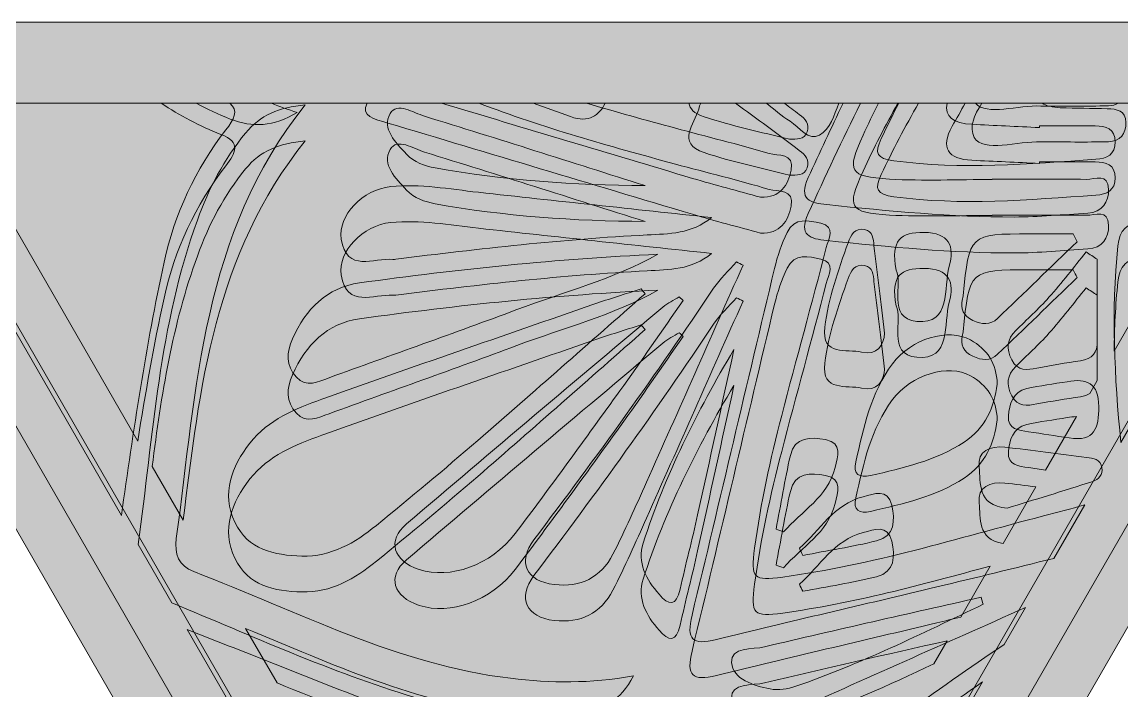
# Model space of a CAD drawing. Extents: x 13 to 5563, y -794 to -206.
# Drawn here: x 217.4 to 415.6, y -326.1 to -205.7 of the extents above; entities that cross this region are included whole.
import ezdxf

# ---------------------------------------------------------------- set-up
doc = ezdxf.new("R2010")
doc.units = 0
doc.header["$MEASUREMENT"] = 0
doc.layers.add('Layer 1', color=7, linetype='Continuous')

msp = doc.modelspace()

# ---------------------------------------------------------------- hatches: boundary and pattern name
at = {"layer": 'Layer 1', "true_color": 0x6f1314}
h = msp.add_hatch(color=246, dxfattribs=at)
h.dxf.hatch_style = 2
h.paths.add_polyline_path([(12.75, -205.68), (12.75, -794.32), (987.25, -794.32), (987.25, -205.68)])
h.paths.add_polyline_path([(27.37, -779.71), (27.37, -568.32), (148.16, -779.71)])
edge = h.paths.add_edge_path()
edge.add_spline(control_points=[(462.46, -779.71), (462.46, -779.71), (318.9, -532.19), (318.9, -532.19), (318.88, -532.14), (318.85, -532.1), (318.82, -532.06), (318.82, -532.06), (317.09, -529.5), (317.09, -529.5), (316.71, -528.92), (316.07, -528.56), (315.38, -528.51), (315.38, -528.51), (313.41, -528.38), (313.41, -528.38), (313.36, -528.38), (313.31, -528.37), (313.27, -528.37), (313.27, -528.37), (306.35, -528.34), (306.35, -528.34), (306.35, -528.34), (27.37, -527.1), (27.37, -527.1), (27.37, -527.1), (27.37, -498.73), (27.37, -498.73), (27.37, -498.73), (300.44, -500.2), (300.44, -500.2), (300.44, -500.2), (300.45, -500.2), (300.45, -500.2), (301.16, -500.2), (301.82, -499.83), (302.19, -499.21), (302.55, -498.59), (302.55, -497.82), (302.19, -497.2), (302.19, -497.2), (157.08, -242.68), (157.08, -242.68), (157.08, -242.68), (154.69, -238.49), (154.69, -238.49), (154.69, -238.49), (153.35, -236.02), (153.35, -236.02), (153, -235.37), (152.32, -234.97), (151.58, -234.97), (151.58, -234.97), (149.22, -234.97), (149.22, -234.97), (149.22, -234.97), (27.37, -235.1), (27.37, -235.1), (27.37, -235.1), (27.37, -220.3), (27.37, -220.3), (27.37, -220.3), (172.07, -220.3), (172.07, -220.3), (172.07, -220.3), (319.76, -476.27), (319.76, -476.27), (319.76, -476.28), (319.76, -476.28), (319.76, -476.28), (320.13, -476.9), (320.79, -477.27), (321.5, -477.27), (322.22, -477.28), (322.88, -476.89), (323.24, -476.27), (323.24, -476.27), (469.8, -222.59), (469.8, -222.59), (469.8, -222.59), (471.12, -220.3), (471.12, -220.3), (471.12, -220.3), (491.98, -220.3), (491.98, -220.3), (491.98, -220.3), (334.41, -491.24), (334.41, -491.24), (334.41, -491.24), (331.7, -495.93), (331.7, -495.93), (331.7, -495.93), (330.06, -498.61), (330.06, -498.61), (329.63, -499.31), (329.62, -500.19), (330.03, -500.91), (330.03, -500.91), (331.36, -503.19), (331.36, -503.19), (331.36, -503.19), (492.23, -779.71), (492.23, -779.71), (492.23, -779.71), (462.46, -779.71), (462.46, -779.71)], knot_values=[0, 0, 0, 0, 1, 1, 1, 2, 2, 2, 3, 3, 3, 4, 4, 4, 5, 5, 5, 6, 6, 6, 7, 7, 7, 8, 8, 8, 9, 9, 9, 10, 10, 10, 11, 11, 11, 12, 12, 12, 13, 13, 13, 14, 14, 14, 15, 15, 15, 16, 16, 16, 17, 17, 17, 18, 18, 18, 19, 19, 19, 20, 20, 20, 21, 21, 21, 22, 22, 22, 23, 23, 23, 24, 24, 24, 25, 25, 25, 26, 26, 26, 27, 27, 27, 28, 28, 28, 29, 29, 29, 30, 30, 30, 31, 31, 31, 32, 32, 32, 33, 33, 33, 34, 34, 34, 35, 35, 35, 35], degree=3, periodic=1)
h.paths.add_polyline_path([(972.63, -779.71), (852.17, -779.71), (972.63, -569.12)])
edge = h.paths.add_edge_path()
edge.add_spline(control_points=[(972.63, -235.08), (972.63, -235.08), (850.94, -234.95), (850.94, -234.95), (850.94, -234.95), (848.58, -234.95), (848.58, -234.95), (847.85, -234.95), (847.17, -235.35), (846.82, -236), (846.82, -236), (845.51, -238.43), (845.51, -238.43), (845.51, -238.43), (843.09, -242.66), (843.09, -242.66), (843.09, -242.66), (697.96, -497.2), (697.96, -497.2), (697.61, -497.83), (697.61, -498.59), (697.97, -499.21), (698.33, -499.83), (699, -500.2), (699.71, -500.2), (699.71, -500.2), (699.71, -500.2), (699.71, -500.2), (699.71, -500.2), (972.63, -498.73), (972.63, -498.73), (972.63, -498.73), (972.63, -527.27), (972.63, -527.27), (972.63, -527.27), (688.57, -528.42), (688.57, -528.42), (688.52, -528.42), (688.47, -528.42), (688.42, -528.42), (688.42, -528.42), (685.34, -528.65), (685.34, -528.65), (684.65, -528.7), (684.03, -529.06), (683.64, -529.64), (683.64, -529.64), (682.55, -531.28), (682.55, -531.28), (682.52, -531.32), (682.5, -531.36), (682.47, -531.4), (682.47, -531.4), (679, -537.37), (679, -537.37), (679, -537.37), (538.32, -779.71), (538.32, -779.71), (538.32, -779.71), (510.48, -779.71), (510.48, -779.71), (510.48, -779.71), (668.5, -503.93), (668.5, -503.93), (668.52, -503.88), (668.55, -503.84), (668.57, -503.79), (668.57, -503.79), (670.04, -500.76), (670.04, -500.76), (670.34, -500.14), (670.34, -499.41), (670.03, -498.78), (670.03, -498.78), (669.07, -496.85), (669.07, -496.85), (669.05, -496.81), (669.03, -496.77), (669.01, -496.73), (669.01, -496.73), (510.55, -220.3), (510.55, -220.3), (510.55, -220.3), (528.71, -220.3), (528.71, -220.3), (528.71, -220.3), (676.4, -476.27), (676.4, -476.27), (676.41, -476.28), (676.41, -476.28), (676.41, -476.28), (676.77, -476.9), (677.43, -477.27), (678.14, -477.27), (678.86, -477.28), (679.52, -476.89), (679.88, -476.27), (679.88, -476.27), (826.44, -222.59), (826.44, -222.59), (826.44, -222.59), (827.77, -220.3), (827.77, -220.3), (827.77, -220.3), (972.63, -220.3), (972.63, -220.3), (972.63, -220.3), (972.63, -235.08), (972.63, -235.08)], knot_values=[0, 0, 0, 0, 1, 1, 1, 2, 2, 2, 3, 3, 3, 4, 4, 4, 5, 5, 5, 6, 6, 6, 7, 7, 7, 8, 8, 8, 9, 9, 9, 10, 10, 10, 11, 11, 11, 12, 12, 12, 13, 13, 13, 14, 14, 14, 15, 15, 15, 16, 16, 16, 17, 17, 17, 18, 18, 18, 19, 19, 19, 20, 20, 20, 21, 21, 21, 22, 22, 22, 23, 23, 23, 24, 24, 24, 25, 25, 25, 26, 26, 26, 27, 27, 27, 28, 28, 28, 29, 29, 29, 30, 30, 30, 31, 31, 31, 32, 32, 32, 33, 33, 33, 34, 34, 34, 35, 35, 35, 36, 36, 36, 36], degree=3, periodic=1)
at = {"layer": 'Layer 1', "true_color": 0xf93a4a}
h = msp.add_hatch(color=240, dxfattribs=at)
h.dxf.hatch_style = 2
h.paths.add_polyline_path([(12.75, -794.32), (987.25, -794.32), (987.25, -205.68), (12.75, -205.68)])
h.paths.add_polyline_path([(27.37, -779.7), (27.37, -220.3), (972.63, -220.3), (972.63, -779.7)])

# ---------------------------------------------------------------- linework, layer by layer
at = {"layer": 'Layer 1', "lineweight": 0}
for points in [[(12.75, -205.68), (12.75, -794.32), (987.25, -794.32), (987.25, -205.68), (12.75, -205.68)], [(12.75, -794.32), (987.25, -794.32), (987.25, -205.68), (12.75, -205.68), (12.75, -794.32)], [(12.75, -205.68), (12.75, -794.32), (987.25, -794.32), (987.25, -205.68), (12.75, -205.68)], [(12.75, -794.32), (987.25, -794.32), (987.25, -205.68), (12.75, -205.68), (12.75, -794.32)], [(27.37, -779.7), (27.37, -220.3), (972.63, -220.3), (972.63, -779.7), (27.37, -779.7)]]:
    msp.add_lwpolyline(points, dxfattribs=at)
for points, knots in [([(283.73, -222.18), (284.99, -219.95), (287.93, -222.03), (289.94, -222.65), (303.22, -226.71), (316.44, -230.95), (329.68, -235.13), (316.91, -235.05), (304.32, -234.19), (291.87, -231.94), (289.95, -231.6), (288.1, -230.96), (286.7, -229.47), (284.74, -227.39), (282.2, -224.87), (283.73, -222.18)], [0, 0, 0, 0, 1, 1, 1, 2, 2, 2, 3, 3, 3, 4, 4, 4, 5, 5, 5, 5]), ([(462.46, -779.71), (462.46, -779.71), (318.9, -532.19), (318.9, -532.19), (318.88, -532.14), (318.85, -532.1), (318.82, -532.06), (318.82, -532.06), (317.09, -529.5), (317.09, -529.5), (316.71, -528.92), (316.07, -528.56), (315.38, -528.51), (315.38, -528.51), (313.41, -528.38), (313.41, -528.38), (313.36, -528.38), (313.31, -528.37), (313.27, -528.37), (313.27, -528.37), (306.35, -528.34), (306.35, -528.34), (306.35, -528.34), (27.37, -527.1), (27.37, -527.1), (27.37, -527.1), (27.37, -498.73), (27.37, -498.73), (27.37, -498.73), (300.44, -500.2), (300.44, -500.2), (300.44, -500.2), (300.45, -500.2), (300.45, -500.2), (301.16, -500.2), (301.82, -499.83), (302.19, -499.21), (302.55, -498.59), (302.55, -497.82), (302.19, -497.2), (302.19, -497.2), (157.08, -242.68), (157.08, -242.68), (157.08, -242.68), (154.69, -238.49), (154.69, -238.49), (154.69, -238.49), (153.35, -236.02), (153.35, -236.02), (153, -235.37), (152.32, -234.97), (151.58, -234.97), (151.58, -234.97), (149.22, -234.97), (149.22, -234.97), (149.22, -234.97), (27.37, -235.1), (27.37, -235.1), (27.37, -235.1), (27.37, -220.3), (27.37, -220.3), (27.37, -220.3), (172.07, -220.3), (172.07, -220.3), (172.07, -220.3), (319.76, -476.27), (319.76, -476.27), (319.76, -476.28), (319.76, -476.28), (319.76, -476.28), (320.13, -476.9), (320.79, -477.27), (321.5, -477.27), (322.22, -477.28), (322.88, -476.89), (323.24, -476.27), (323.24, -476.27), (469.8, -222.59), (469.8, -222.59), (469.8, -222.59), (471.12, -220.3), (471.12, -220.3), (471.12, -220.3), (491.98, -220.3), (491.98, -220.3), (491.98, -220.3), (334.41, -491.24), (334.41, -491.24), (334.41, -491.24), (331.7, -495.93), (331.7, -495.93), (331.7, -495.93), (330.06, -498.61), (330.06, -498.61), (329.63, -499.31), (329.62, -500.19), (330.03, -500.91), (330.03, -500.91), (331.36, -503.19), (331.36, -503.19), (331.36, -503.19), (492.23, -779.71), (492.23, -779.71), (492.23, -779.71), (462.46, -779.71), (462.46, -779.71)], [0, 0, 0, 0, 1, 1, 1, 2, 2, 2, 3, 3, 3, 4, 4, 4, 5, 5, 5, 6, 6, 6, 7, 7, 7, 8, 8, 8, 9, 9, 9, 10, 10, 10, 11, 11, 11, 12, 12, 12, 13, 13, 13, 14, 14, 14, 15, 15, 15, 16, 16, 16, 17, 17, 17, 18, 18, 18, 19, 19, 19, 20, 20, 20, 21, 21, 21, 22, 22, 22, 23, 23, 23, 24, 24, 24, 25, 25, 25, 26, 26, 26, 27, 27, 27, 28, 28, 28, 29, 29, 29, 30, 30, 30, 31, 31, 31, 32, 32, 32, 33, 33, 33, 34, 34, 34, 35, 35, 35, 35]), ([(27.37, -220.3), (27.37, -220.3), (182.74, -220.3), (182.74, -220.3), (182.74, -220.3), (319.76, -457.78), (319.76, -457.78), (319.77, -457.79), (319.77, -457.79), (319.77, -457.79), (320.13, -458.41), (320.79, -458.79), (321.5, -458.79), (322.22, -458.79), (322.88, -458.41), (323.24, -457.78), (323.24, -457.78), (460.45, -220.3), (460.45, -220.3), (460.45, -220.3), (480.35, -220.3), (480.35, -220.3), (480.35, -220.3), (334.42, -471.24), (334.42, -471.24), (334.42, -471.24), (331.7, -475.92), (331.7, -475.92), (331.7, -475.92), (330.06, -478.61), (330.06, -478.61), (329.63, -479.31), (329.62, -480.2), (330.04, -480.91), (330.04, -480.91), (331.36, -483.19), (331.36, -483.19), (331.36, -483.19), (492.76, -760.62), (492.76, -760.62), (492.76, -760.62), (499.46, -772.15), (499.46, -772.15), (499.86, -772.84), (500.61, -773.27), (501.41, -773.27), (501.41, -773.27), (501.41, -773.27), (501.41, -773.27), (502.22, -773.27), (502.96, -772.84), (503.36, -772.14), (503.36, -772.14), (510.02, -760.52), (510.02, -760.52), (510.02, -760.52), (668.5, -483.93), (668.5, -483.93), (668.52, -483.88), (668.55, -483.84), (668.57, -483.79), (668.57, -483.79), (670.04, -480.76), (670.04, -480.76), (670.35, -480.14), (670.34, -479.4), (670.03, -478.78), (670.03, -478.78), (669.08, -476.85), (669.08, -476.85), (669.06, -476.81), (669.04, -476.77), (669.01, -476.73), (669.01, -476.73), (522.02, -220.3), (522.02, -220.3), (522.02, -220.3), (538.38, -220.3), (538.38, -220.3), (538.38, -220.3), (676.15, -459.06), (676.15, -459.06), (676.15, -459.06), (676.15, -459.06), (676.15, -459.07), (676.51, -459.68), (677.17, -460.06), (677.88, -460.06), (678.6, -460.06), (679.26, -459.68), (679.62, -459.06), (679.62, -459.06), (817.57, -220.3), (817.57, -220.3), (817.57, -220.3), (972.63, -220.3), (972.63, -220.3), (972.63, -220.3), (972.63, -243.59), (972.63, -243.59), (972.63, -243.59), (835.88, -243.45), (835.88, -243.45), (835.88, -243.45), (833.52, -243.45), (833.52, -243.45), (833.52, -243.45), (833.52, -243.45), (833.52, -243.45), (832.79, -243.45), (832.11, -243.85), (831.76, -244.5), (831.76, -244.5), (830.44, -246.93), (830.44, -246.93), (830.44, -246.93), (828.02, -251.16), (828.02, -251.16), (828.02, -251.16), (682.9, -505.7), (682.9, -505.7), (682.54, -506.32), (682.55, -507.09), (682.91, -507.71), (683.27, -508.32), (683.93, -508.7), (684.64, -508.7), (684.64, -508.7), (684.66, -508.7), (684.66, -508.7), (684.66, -508.7), (972.63, -507.15), (972.63, -507.15), (972.63, -507.15), (972.63, -536.28), (972.63, -536.28), (972.63, -536.28), (970.11, -536.29), (970.11, -536.29), (970.11, -536.29), (672.84, -537.49), (672.84, -537.49), (672.78, -537.49), (672.73, -537.49), (672.68, -537.5), (672.68, -537.5), (669.6, -537.73), (669.6, -537.73), (668.92, -537.78), (668.29, -538.14), (667.91, -538.72), (667.91, -538.72), (666.81, -540.36), (666.81, -540.36), (666.78, -540.4), (666.76, -540.44), (666.74, -540.48), (666.74, -540.48), (663.26, -546.45), (663.26, -546.45), (663.26, -546.45), (527.86, -779.7), (527.86, -779.7), (527.86, -779.7), (473.02, -779.7), (473.02, -779.7), (473.02, -779.7), (334.73, -541.28), (334.73, -541.28), (334.7, -541.23), (334.68, -541.19), (334.65, -541.15), (334.65, -541.15), (332.92, -538.58), (332.92, -538.58), (332.53, -538.01), (331.9, -537.65), (331.21, -537.6), (331.21, -537.6), (329.23, -537.47), (329.23, -537.47), (329.19, -537.46), (329.14, -537.46), (329.09, -537.46), (329.09, -537.46), (322.18, -537.43), (322.18, -537.43), (322.18, -537.43), (27.37, -536.12), (27.37, -536.12), (27.37, -536.12), (27.37, -507.13), (27.37, -507.13), (27.37, -507.13), (314.9, -508.68), (314.9, -508.68), (314.9, -508.68), (314.91, -508.68), (314.91, -508.68), (315.62, -508.68), (316.28, -508.3), (316.64, -507.69), (317.01, -507.07), (317.01, -506.3), (316.65, -505.68), (316.65, -505.68), (171.54, -251.16), (171.54, -251.16), (171.54, -251.16), (169.15, -246.97), (169.15, -246.97), (169.15, -246.97), (167.81, -244.5), (167.81, -244.5), (167.46, -243.85), (166.78, -243.45), (166.04, -243.45), (166.04, -243.45), (166.04, -243.45), (166.04, -243.45), (166.04, -243.45), (163.68, -243.45), (163.68, -243.45), (163.68, -243.45), (27.37, -243.59), (27.37, -243.59), (27.37, -243.59), (27.37, -220.3), (27.37, -220.3)], [0, 0, 0, 0, 1, 1, 1, 2, 2, 2, 3, 3, 3, 4, 4, 4, 5, 5, 5, 6, 6, 6, 7, 7, 7, 8, 8, 8, 9, 9, 9, 10, 10, 10, 11, 11, 11, 12, 12, 12, 13, 13, 13, 14, 14, 14, 15, 15, 15, 16, 16, 16, 17, 17, 17, 18, 18, 18, 19, 19, 19, 20, 20, 20, 21, 21, 21, 22, 22, 22, 23, 23, 23, 24, 24, 24, 25, 25, 25, 26, 26, 26, 27, 27, 27, 28, 28, 28, 29, 29, 29, 30, 30, 30, 31, 31, 31, 32, 32, 32, 33, 33, 33, 34, 34, 34, 35, 35, 35, 36, 36, 36, 37, 37, 37, 38, 38, 38, 39, 39, 39, 40, 40, 40, 41, 41, 41, 42, 42, 42, 43, 43, 43, 44, 44, 44, 45, 45, 45, 46, 46, 46, 47, 47, 47, 48, 48, 48, 49, 49, 49, 50, 50, 50, 51, 51, 51, 52, 52, 52, 53, 53, 53, 54, 54, 54, 55, 55, 55, 56, 56, 56, 57, 57, 57, 58, 58, 58, 59, 59, 59, 60, 60, 60, 61, 61, 61, 62, 62, 62, 63, 63, 63, 64, 64, 64, 65, 65, 65, 66, 66, 66, 67, 67, 67, 68, 68, 68, 69, 69, 69, 70, 70, 70, 71, 71, 71, 72, 72, 72, 73, 73, 73, 74, 74, 74, 75, 75, 75, 76, 76, 76, 76]), ([(451.53, -779.7), (451.53, -779.7), (449.33, -775.9), (449.33, -775.9), (449.33, -775.9), (302.67, -523.04), (302.67, -523.04), (302.64, -522.99), (302.61, -522.95), (302.59, -522.91), (302.59, -522.91), (300.86, -520.35), (300.86, -520.35), (300.47, -519.77), (299.84, -519.41), (299.15, -519.36), (299.15, -519.36), (297.17, -519.23), (297.17, -519.23), (297.13, -519.23), (297.08, -519.22), (297.03, -519.22), (297.03, -519.22), (290.11, -519.19), (290.11, -519.19), (290.11, -519.19), (27.37, -518.03), (27.37, -518.03), (27.37, -518.03), (27.37, -490.5), (27.37, -490.5), (27.37, -490.5), (285.64, -491.89), (285.64, -491.89), (285.64, -491.89), (285.66, -491.89), (285.66, -491.89), (286.37, -491.89), (287.03, -491.51), (287.39, -490.9), (287.75, -490.28), (287.75, -489.51), (287.4, -488.89), (287.4, -488.89), (142.29, -234.37), (142.29, -234.37), (142.29, -234.37), (139.89, -230.18), (139.89, -230.18), (139.89, -230.18), (138.55, -227.71), (138.55, -227.71), (138.2, -227.06), (137.52, -226.66), (136.79, -226.66), (136.79, -226.66), (136.79, -226.66), (136.79, -226.66), (136.79, -226.66), (134.43, -226.66), (134.43, -226.66), (134.43, -226.66), (27.37, -226.77), (27.37, -226.77), (27.37, -226.77), (27.37, -220.3), (27.37, -220.3), (27.37, -220.3), (193.4, -220.3), (193.4, -220.3), (193.4, -220.3), (319.76, -439.3), (319.76, -439.3), (319.77, -439.3), (319.77, -439.3), (319.77, -439.3), (320.13, -439.92), (320.79, -440.3), (321.5, -440.3), (322.22, -440.3), (322.88, -439.92), (323.24, -439.3), (323.24, -439.3), (449.77, -220.3), (449.77, -220.3), (449.77, -220.3), (497.49, -220.3), (497.49, -220.3), (497.49, -220.3), (334.19, -511.23), (334.19, -511.23), (334.19, -511.23), (331.48, -515.91), (331.48, -515.91), (331.48, -515.91), (329.84, -518.59), (329.84, -518.59), (329.41, -519.29), (329.4, -520.18), (329.81, -520.89), (329.81, -520.89), (331.14, -523.17), (331.14, -523.17), (331.14, -523.17), (480.38, -779.7), (480.38, -779.7), (480.38, -779.7), (451.53, -779.7), (451.53, -779.7)], [0, 0, 0, 0, 1, 1, 1, 2, 2, 2, 3, 3, 3, 4, 4, 4, 5, 5, 5, 6, 6, 6, 7, 7, 7, 8, 8, 8, 9, 9, 9, 10, 10, 10, 11, 11, 11, 12, 12, 12, 13, 13, 13, 14, 14, 14, 15, 15, 15, 16, 16, 16, 17, 17, 17, 18, 18, 18, 19, 19, 19, 20, 20, 20, 21, 21, 21, 22, 22, 22, 23, 23, 23, 24, 24, 24, 25, 25, 25, 26, 26, 26, 27, 27, 27, 28, 28, 28, 29, 29, 29, 30, 30, 30, 31, 31, 31, 32, 32, 32, 33, 33, 33, 34, 34, 34, 35, 35, 35, 36, 36, 36, 36]), ([(254.85, -220.3), (256.54, -221.6), (255.58, -223.23), (254.15, -225.09), (248.68, -232.21), (244.93, -240.19), (243.01, -248.95), (239.73, -264.03), (237.49, -279.29), (235.33, -294.55), (235.33, -294.55), (192.48, -220.3), (192.48, -220.3), (192.48, -220.3), (254.85, -220.3), (254.85, -220.3)], [0, 0, 0, 0, 1, 1, 1, 2, 2, 2, 3, 3, 3, 4, 4, 4, 5, 5, 5, 5]), ([(242.51, -220.3), (245.83, -222.51), (249.38, -224.42), (253.27, -225.92), (256.95, -227.34), (255.9, -229.28), (254.15, -231.56), (248.68, -238.68), (244.93, -246.65), (243.01, -255.42), (241.15, -263.95), (239.64, -272.55), (238.27, -281.17), (238.27, -281.17), (203.15, -220.3), (203.15, -220.3), (203.15, -220.3), (242.51, -220.3), (242.51, -220.3)], [0, 0, 0, 0, 1, 1, 1, 2, 2, 2, 3, 3, 3, 4, 4, 4, 5, 5, 5, 6, 6, 6, 6]), ([(268.45, -220.61), (249.79, -243.87), (248.94, -271.68), (245.22, -298.67), (244.84, -301.49), (245.65, -303.61), (248.37, -304.65), (267.14, -311.81), (285.07, -321.42), (305.46, -323.86), (312.67, -324.72), (319.82, -324.82), (327.59, -323.43), (325.24, -327.9), (321.98, -329.63), (317.76, -330.41), (307.49, -332.32), (297.69, -330.12), (288.01, -327.23), (273.02, -322.76), (258.84, -316.18), (244.4, -310.28), (244.4, -310.28), (238.35, -299.79), (238.35, -299.79), (241.06, -280.16), (242.11, -260.23), (249.01, -241.36), (251.08, -235.69), (253.8, -230.38), (257.7, -225.67), (260.37, -222.44), (263.68, -221.06), (268.45, -220.61)], [0, 0, 0, 0, 1, 1, 1, 2, 2, 2, 3, 3, 3, 4, 4, 4, 5, 5, 5, 6, 6, 6, 7, 7, 7, 8, 8, 8, 9, 9, 9, 10, 10, 10, 11, 11, 11, 11]), ([(266.99, -221.95), (262.72, -224.54), (258.97, -224.73), (254.93, -223.15), (252.8, -222.32), (250.77, -221.36), (248.82, -220.3), (248.82, -220.3), (262.38, -220.3), (262.38, -220.3), (263.86, -220.91), (265.38, -221.47), (266.99, -221.95)], [0, 0, 0, 0, 1, 1, 1, 2, 2, 2, 3, 3, 3, 4, 4, 4, 4]), ([(299.75, -220.3), (311.31, -224.73), (323.21, -228.02), (335.13, -231.26), (340.76, -232.79), (346.44, -234.14), (352.03, -235.82), (353.57, -236.29), (356.64, -235.67), (355.99, -238.81), (355.44, -241.51), (354.06, -243.86), (350.48, -243.69), (346.4, -242.56), (342.29, -241.5), (338.23, -240.3), (319.93, -234.84), (301.64, -229.34), (283.35, -223.87), (280.82, -223.12), (278.37, -222.63), (279.61, -220.3), (279.61, -220.3), (299.75, -220.3), (299.75, -220.3)], [0, 0, 0, 0, 1, 1, 1, 2, 2, 2, 3, 3, 3, 4, 4, 4, 5, 5, 5, 6, 6, 6, 7, 7, 7, 8, 8, 8, 8]), ([(335.13, -224.79), (340.76, -226.33), (346.44, -227.68), (352.03, -229.36), (353.57, -229.82), (356.64, -229.2), (355.99, -232.34), (355.44, -235.05), (354.06, -237.39), (350.48, -237.22), (346.4, -236.09), (342.29, -235.04), (338.23, -233.83), (323.15, -229.33), (308.07, -224.81), (292.99, -220.3), (292.99, -220.3), (319.13, -220.3), (319.13, -220.3), (324.44, -221.87), (329.78, -223.34), (335.13, -224.79)], [0, 0, 0, 0, 1, 1, 1, 2, 2, 2, 3, 3, 3, 4, 4, 4, 5, 5, 5, 6, 6, 6, 7, 7, 7, 7]), ([(322.48, -220.3), (321.44, -222.46), (319.57, -223.91), (316.27, -222.72), (314.02, -221.9), (311.76, -221.1), (309.5, -220.3), (309.5, -220.3), (322.48, -220.3), (322.48, -220.3)], [0, 0, 0, 0, 1, 1, 1, 2, 2, 2, 3, 3, 3, 3]), ([(345.98, -220.3), (349.86, -223.06), (353.65, -225.94), (357.47, -228.79), (358.49, -229.56), (359.39, -230.54), (358.89, -231.92), (358.34, -233.45), (356.97, -233.17), (355.67, -233.27), (350.54, -231.94), (345.34, -230.86), (340.33, -229.2), (335.16, -227.49), (338.63, -223.99), (339.34, -221.35), (339.44, -220.95), (339.57, -220.6), (339.72, -220.3), (339.72, -220.3), (345.98, -220.3), (345.98, -220.3)], [0, 0, 0, 0, 1, 1, 1, 2, 2, 2, 3, 3, 3, 4, 4, 4, 5, 5, 5, 6, 6, 6, 7, 7, 7, 7]), ([(354.75, -220.3), (355.66, -220.97), (356.56, -221.65), (357.47, -222.33), (358.49, -223.09), (359.39, -224.07), (358.89, -225.46), (358.34, -226.99), (356.97, -226.71), (355.67, -226.8), (350.54, -225.47), (345.34, -224.4), (340.33, -222.74), (338.45, -222.12), (337.72, -221.26), (337.57, -220.3), (337.57, -220.3), (354.75, -220.3), (354.75, -220.3)], [0, 0, 0, 0, 1, 1, 1, 2, 2, 2, 3, 3, 3, 4, 4, 4, 5, 5, 5, 6, 6, 6, 6]), ([(364.59, -220.3), (363.72, -222.57), (363.04, -224.89), (361.13, -226.03), (359.14, -227.22), (357.49, -224.6), (355.8, -223.54), (354.29, -222.59), (352.9, -221.45), (351.54, -220.3), (351.54, -220.3), (364.59, -220.3), (364.59, -220.3)], [0, 0, 0, 0, 1, 1, 1, 2, 2, 2, 3, 3, 3, 4, 4, 4, 4]), ([(368.95, -226.07), (365.97, -232.59), (366.35, -233.53), (373.7, -233.96), (379.86, -234.32), (386.06, -234.03), (392.24, -234.03), (392.24, -234.02), (392.24, -234), (392.24, -233.99), (397.89, -233.99), (403.55, -233.95), (409.2, -234.01), (410.74, -234.03), (413.17, -232.81), (413.19, -235.8), (413.21, -238.08), (412.09, -239.92), (409.43, -240.09), (405.03, -240.36), (400.62, -240.78), (396.22, -240.79), (384.91, -240.81), (373.66, -239.73), (362.42, -238.56), (359.46, -238.25), (357.24, -237.67), (359.09, -233.67), (361.16, -229.21), (363.22, -224.73), (365.34, -220.3), (365.34, -220.3), (371.76, -220.3), (371.76, -220.3), (370.78, -222.2), (369.84, -224.12), (368.95, -226.07)], [0, 0, 0, 0, 1, 1, 1, 2, 2, 2, 3, 3, 3, 4, 4, 4, 5, 5, 5, 6, 6, 6, 7, 7, 7, 8, 8, 8, 9, 9, 9, 10, 10, 10, 11, 11, 11, 12, 12, 12, 12]), ([(368.95, -232.54), (365.97, -239.06), (366.35, -240), (373.7, -240.43), (379.86, -240.78), (386.06, -240.5), (392.24, -240.5), (392.24, -240.48), (392.24, -240.47), (392.24, -240.45), (397.89, -240.45), (403.55, -240.41), (409.2, -240.48), (410.74, -240.5), (413.17, -239.28), (413.19, -242.27), (413.21, -244.55), (412.09, -246.39), (409.43, -246.55), (405.03, -246.83), (400.62, -247.25), (396.22, -247.26), (384.91, -247.28), (373.66, -246.2), (362.42, -245.03), (359.46, -244.72), (357.24, -244.14), (359.09, -240.14), (362.17, -233.49), (365.21, -226.83), (368.5, -220.3), (368.5, -220.3), (375.24, -220.3), (375.24, -220.3), (372.99, -224.29), (370.87, -228.35), (368.95, -232.54)], [0, 0, 0, 0, 1, 1, 1, 2, 2, 2, 3, 3, 3, 4, 4, 4, 5, 5, 5, 6, 6, 6, 7, 7, 7, 8, 8, 8, 9, 9, 9, 10, 10, 10, 11, 11, 11, 12, 12, 12, 12]), ([(388.57, -224.1), (392.62, -224.3), (396.67, -224.49), (400.72, -224.68), (400.73, -224.58), (400.73, -224.48), (400.73, -224.38), (404.08, -224.38), (407.44, -224.34), (410.79, -224.39), (412.68, -224.42), (414.4, -224.86), (414.38, -227.28), (414.36, -229.53), (412.91, -230.27), (410.91, -230.4), (398.77, -231.21), (386.65, -232.33), (374.48, -230.66), (371.4, -230.24), (370.96, -229.35), (372.23, -226.66), (373.24, -224.51), (374.3, -222.39), (375.39, -220.3), (375.39, -220.3), (384.08, -220.3), (384.08, -220.3), (383.59, -222.7), (385.2, -223.93), (388.57, -224.1)], [0, 0, 0, 0, 1, 1, 1, 2, 2, 2, 3, 3, 3, 4, 4, 4, 5, 5, 5, 6, 6, 6, 7, 7, 7, 8, 8, 8, 9, 9, 9, 10, 10, 10, 10]), ([(388.57, -230.57), (392.62, -230.77), (396.67, -230.95), (400.72, -231.14), (400.73, -231.04), (400.73, -230.94), (400.73, -230.84), (404.08, -230.84), (407.44, -230.81), (410.79, -230.86), (412.68, -230.89), (414.4, -231.33), (414.38, -233.74), (414.36, -235.99), (412.91, -236.74), (410.91, -236.87), (398.77, -237.68), (386.65, -238.79), (374.48, -237.13), (371.4, -236.71), (370.96, -235.82), (372.23, -233.13), (374.29, -228.75), (376.55, -224.48), (378.94, -220.3), (378.94, -220.3), (387.36, -220.3), (387.36, -220.3), (386.58, -221.67), (385.79, -223.05), (385.02, -224.43), (382.8, -228.39), (384.24, -230.35), (388.57, -230.57)], [0, 0, 0, 0, 1, 1, 1, 2, 2, 2, 3, 3, 3, 4, 4, 4, 5, 5, 5, 6, 6, 6, 7, 7, 7, 8, 8, 8, 9, 9, 9, 10, 10, 10, 11, 11, 11, 11]), ([(401.2, -220.3), (401.94, -220.78), (403.06, -221.04), (404.49, -221.11), (407.31, -221.23), (410.13, -221.2), (412.95, -221.29), (414.6, -221.35), (416.3, -221.61), (416.32, -223.76), (416.34, -225.77), (415.29, -227.19), (413.16, -227.24), (409.11, -227.33), (405.06, -227.26), (401.01, -227.26), (396.84, -227.08), (390.61, -229.28), (389, -226.45), (387.97, -224.62), (388.96, -222.49), (390.38, -220.3), (390.38, -220.3), (401.2, -220.3), (401.2, -220.3)], [0, 0, 0, 0, 1, 1, 1, 2, 2, 2, 3, 3, 3, 4, 4, 4, 5, 5, 5, 6, 6, 6, 7, 7, 7, 8, 8, 8, 8]), ([(414.9, -220.3), (414.43, -220.58), (413.86, -220.75), (413.16, -220.77), (409.11, -220.86), (405.06, -220.8), (401.01, -220.8), (397.01, -220.62), (391.13, -222.63), (389.24, -220.3), (389.24, -220.3), (414.9, -220.3), (414.9, -220.3)], [0, 0, 0, 0, 1, 1, 1, 2, 2, 2, 3, 3, 3, 4, 4, 4, 4]), ([(268.45, -227.07), (252.03, -247.54), (249.4, -271.53), (246.47, -295.39), (246.47, -295.39), (240.89, -285.72), (240.89, -285.72), (242.5, -272.89), (244.51, -260.13), (249.01, -247.82), (251.08, -242.16), (253.8, -236.85), (257.7, -232.13), (260.37, -228.9), (263.68, -227.52), (268.45, -227.07)], [0, 0, 0, 0, 1, 1, 1, 2, 2, 2, 3, 3, 3, 4, 4, 4, 5, 5, 5, 5]), ([(283.73, -228.65), (284.99, -226.42), (287.93, -228.5), (289.94, -229.12), (303.22, -233.18), (316.44, -237.42), (329.68, -241.59), (316.91, -241.52), (304.32, -240.65), (291.87, -238.41), (289.95, -238.06), (288.1, -237.43), (286.7, -235.94), (284.74, -233.86), (282.2, -231.34), (283.73, -228.65)], [0, 0, 0, 0, 1, 1, 1, 2, 2, 2, 3, 3, 3, 4, 4, 4, 5, 5, 5, 5]), ([(283.85, -235.31), (289.16, -234.79), (294.4, -235.76), (299.66, -236.34), (313.65, -237.88), (327.64, -239.37), (341.63, -240.89), (338.1, -243.85), (333.95, -243.81), (330.03, -244.02), (314.87, -244.79), (299.82, -246.5), (284.78, -248.38), (284.6, -248.4), (284.42, -248.44), (284.25, -248.43), (280.77, -248.12), (275.94, -250.91), (274.94, -244.75), (274.25, -240.55), (278.83, -235.81), (283.85, -235.31)], [0, 0, 0, 0, 1, 1, 1, 2, 2, 2, 3, 3, 3, 4, 4, 4, 5, 5, 5, 6, 6, 6, 7, 7, 7, 7]), ([(283.85, -241.78), (289.16, -241.25), (294.4, -242.23), (299.66, -242.81), (313.65, -244.35), (327.64, -245.84), (341.63, -247.35), (338.1, -250.32), (333.95, -250.28), (330.03, -250.48), (314.87, -251.26), (299.82, -252.97), (284.78, -254.84), (284.6, -254.87), (284.42, -254.91), (284.25, -254.89), (280.77, -254.59), (275.94, -257.38), (274.94, -251.21), (274.25, -247.02), (278.83, -242.28), (283.85, -241.78)], [0, 0, 0, 0, 1, 1, 1, 2, 2, 2, 3, 3, 3, 4, 4, 4, 5, 5, 5, 6, 6, 6, 7, 7, 7, 7]), ([(403.34, -302.26), (396.32, -304), (389.29, -305.72), (382.25, -307.4), (369.02, -310.58), (355.75, -313.61), (342.53, -316.88), (338.19, -317.96), (337.07, -316.86), (338.14, -312.47), (343.18, -291.68), (348.02, -270.85), (353, -250.04), (353.53, -247.82), (354.3, -245.62), (355.26, -243.55), (356.55, -240.78), (359.2, -241.43), (361.33, -241.91), (364.08, -242.54), (362.7, -244.79), (362.32, -246.28), (359.71, -256.38), (356.92, -266.44), (354.29, -276.53), (352.23, -284.4), (350.5, -292.35), (349.41, -300.42), (348.68, -305.86), (349.16, -306.36), (354.5, -305.63), (370.5, -303.45), (385.89, -298.67), (401.46, -294.61), (403.95, -293.96), (406.44, -293.31), (408.91, -292.62), (408.91, -292.62), (403.34, -302.26), (403.34, -302.26)], [0, 0, 0, 0, 1, 1, 1, 2, 2, 2, 3, 3, 3, 4, 4, 4, 5, 5, 5, 6, 6, 6, 7, 7, 7, 8, 8, 8, 9, 9, 9, 10, 10, 10, 11, 11, 11, 12, 12, 12, 13, 13, 13, 13]), ([(415.39, -281.41), (414.27, -269.64), (413.63, -257.85), (414.86, -245.99), (415.14, -243.19), (416.56, -241.62), (419.25, -241.78), (422.57, -241.97), (420.99, -244.59), (421.01, -246.27), (421.08, -251.74), (421.04, -257.22), (421.04, -262.7), (421.11, -262.7), (421.18, -262.7), (421.25, -262.7), (421.25, -265.57), (421.24, -268.43), (421.23, -271.3), (421.23, -271.3), (415.39, -281.41), (415.39, -281.41)], [0, 0, 0, 0, 1, 1, 1, 2, 2, 2, 3, 3, 3, 4, 4, 4, 5, 5, 5, 6, 6, 6, 7, 7, 7, 7]), ([(362.07, -260.63), (362.73, -255.4), (364.47, -250.39), (366.26, -245.43), (366.75, -244.06), (367.44, -242.73), (369.22, -243.05), (370.78, -243.33), (370.78, -244.74), (370.92, -245.95), (371.54, -251), (372.15, -256.05), (372.84, -261.7), (372.72, -263.76), (371.51, -265.84), (368.68, -265.13), (366.09, -264.49), (361.39, -265.94), (362.07, -260.63)], [0, 0, 0, 0, 1, 1, 1, 2, 2, 2, 3, 3, 3, 4, 4, 4, 5, 5, 5, 6, 6, 6, 6]), ([(374.92, -250.35), (373.88, -244.84), (375.77, -243.53), (379.92, -243.57), (384.56, -243.62), (385.44, -246.04), (384.47, -249.65), (383.42, -253.52), (384.95, -260.2), (378.62, -259.58), (373.1, -259.04), (376.26, -252.58), (374.92, -250.35)], [0, 0, 0, 0, 1, 1, 1, 2, 2, 2, 3, 3, 3, 4, 4, 4, 4]), ([(393.18, -259.05), (391.86, -260.31), (390.33, -260.13), (388.75, -259.4), (387.01, -258.6), (386.47, -257.32), (386.87, -255.53), (386.91, -255.36), (386.96, -255.18), (386.98, -255.01), (388.09, -243.86), (388.09, -243.85), (399.06, -243.82), (401.63, -243.81), (404.21, -243.81), (406.78, -243.81), (407.02, -244.29), (407.27, -244.76), (407.51, -245.24), (402.73, -249.84), (397.98, -254.47), (393.18, -259.05)], [0, 0, 0, 0, 1, 1, 1, 2, 2, 2, 3, 3, 3, 4, 4, 4, 5, 5, 5, 6, 6, 6, 7, 7, 7, 7]), ([(278.24, -252.66), (296.03, -250.18), (313.9, -248.33), (331.99, -247.5), (323.96, -251.98), (315.09, -254.29), (306.56, -257.47), (295.32, -261.67), (284.01, -265.66), (272.74, -269.74), (270.76, -270.46), (268.68, -271.6), (266.86, -269.63), (264.96, -267.58), (265.07, -265.18), (266.15, -262.72), (268.52, -257.35), (272.41, -253.47), (278.24, -252.66)], [0, 0, 0, 0, 1, 1, 1, 2, 2, 2, 3, 3, 3, 4, 4, 4, 5, 5, 5, 6, 6, 6, 6]), ([(386.56, -312.83), (385.12, -313.18), (383.69, -313.53), (382.25, -313.87), (369.02, -317.04), (355.75, -320.08), (342.53, -323.35), (338.19, -324.43), (337.07, -323.33), (338.14, -318.94), (343.18, -298.15), (348.02, -277.31), (353, -256.51), (353.53, -254.29), (354.3, -252.09), (355.26, -250.02), (356.55, -247.25), (359.2, -247.89), (361.33, -248.38), (364.08, -249), (362.7, -251.26), (362.32, -252.75), (359.71, -262.85), (356.92, -272.9), (354.29, -282.99), (352.23, -290.87), (350.5, -298.81), (349.41, -306.89), (348.68, -312.32), (349.16, -312.83), (354.5, -312.1), (367.21, -310.36), (379.53, -306.99), (391.86, -303.65), (391.86, -303.65), (386.56, -312.83), (386.56, -312.83)], [0, 0, 0, 0, 1, 1, 1, 2, 2, 2, 3, 3, 3, 4, 4, 4, 5, 5, 5, 6, 6, 6, 7, 7, 7, 8, 8, 8, 9, 9, 9, 10, 10, 10, 11, 11, 11, 12, 12, 12, 12]), ([(411.15, -263.1), (411.16, -265.2), (410.26, -266.39), (408.12, -266.69), (405.51, -267.06), (402.89, -267.51), (400.29, -267.99), (398.49, -268.32), (396.82, -268.6), (395.74, -266.53), (394.7, -264.53), (394.87, -262.82), (396.46, -261.24), (398.47, -259.25), (400.58, -257.36), (402.45, -255.25), (404.79, -252.62), (406.93, -249.82), (409.15, -247.09), (409.81, -247.53), (410.48, -247.96), (411.14, -248.4), (411.14, -253.3), (411.12, -258.2), (411.15, -263.1)], [0, 0, 0, 0, 1, 1, 1, 2, 2, 2, 3, 3, 3, 4, 4, 4, 5, 5, 5, 6, 6, 6, 7, 7, 7, 8, 8, 8, 8]), ([(329.93, -288.55), (327.98, -292.9), (326.06, -297.27), (323.88, -301.51), (321.72, -305.75), (318.03, -307.51), (313.32, -306.98), (308.29, -306.4), (306.61, -302.9), (309.64, -298.91), (320.87, -284.12), (331.71, -269.06), (342.03, -253.62), (343.18, -251.9), (344.75, -250.45), (346.13, -248.87), (346.53, -249.07), (346.93, -249.27), (347.33, -249.47), (341.53, -262.5), (335.75, -275.53), (329.93, -288.55)], [0, 0, 0, 0, 1, 1, 1, 2, 2, 2, 3, 3, 3, 4, 4, 4, 5, 5, 5, 6, 6, 6, 7, 7, 7, 7]), ([(362.07, -267.1), (362.73, -261.86), (364.47, -256.86), (366.26, -251.89), (366.75, -250.53), (367.44, -249.19), (369.22, -249.52), (370.78, -249.8), (370.78, -251.2), (370.92, -252.42), (371.54, -257.47), (372.15, -262.52), (372.84, -268.17), (372.72, -270.23), (371.51, -272.3), (368.68, -271.6), (366.09, -270.96), (361.39, -272.4), (362.07, -267.1)], [0, 0, 0, 0, 1, 1, 1, 2, 2, 2, 3, 3, 3, 4, 4, 4, 5, 5, 5, 6, 6, 6, 6]), ([(414.2, -264.97), (414.23, -260.81), (414.42, -256.63), (414.86, -252.45), (415.14, -249.66), (416.56, -248.09), (419.25, -248.24), (422.57, -248.44), (420.99, -251.06), (421.01, -252.73), (421.01, -252.88), (421.01, -253.03), (421.01, -253.18), (421.01, -253.18), (414.2, -264.97), (414.2, -264.97)], [0, 0, 0, 0, 1, 1, 1, 2, 2, 2, 3, 3, 3, 4, 4, 4, 5, 5, 5, 5]), ([(374.92, -256.81), (373.88, -251.31), (375.77, -250), (379.92, -250.04), (384.56, -250.08), (385.44, -252.5), (384.47, -256.12), (383.42, -259.98), (384.95, -266.67), (378.62, -266.05), (373.1, -265.51), (376.26, -259.05), (374.92, -256.81)], [0, 0, 0, 0, 1, 1, 1, 2, 2, 2, 3, 3, 3, 4, 4, 4, 4]), ([(388.75, -265.87), (387.01, -265.07), (386.47, -263.78), (386.87, -262), (386.91, -261.82), (386.96, -261.65), (386.98, -261.48), (388.09, -250.32), (388.09, -250.32), (399.06, -250.28), (401.63, -250.27), (404.21, -250.28), (406.78, -250.28), (407.02, -250.76), (407.27, -251.23), (407.51, -251.7), (402.73, -256.31), (397.98, -260.94), (393.18, -265.51), (391.86, -266.77), (390.33, -266.6), (388.75, -265.87)], [0, 0, 0, 0, 1, 1, 1, 2, 2, 2, 3, 3, 3, 4, 4, 4, 5, 5, 5, 6, 6, 6, 7, 7, 7, 7]), ([(409.81, -272.57), (409.37, -272.86), (408.82, -273.06), (408.12, -273.16), (405.51, -273.53), (402.89, -273.97), (400.29, -274.45), (398.49, -274.79), (396.82, -275.07), (395.74, -272.99), (394.7, -271), (394.87, -269.28), (396.46, -267.7), (398.47, -265.72), (400.58, -263.82), (402.45, -261.72), (404.79, -259.09), (406.93, -256.28), (409.15, -253.56), (409.81, -253.99), (410.48, -254.43), (411.14, -254.87), (411.14, -259.77), (411.12, -264.67), (411.15, -269.57), (411.15, -269.84), (411.13, -270.09), (411.1, -270.33), (411.1, -270.33), (409.81, -272.57), (409.81, -272.57)], [0, 0, 0, 0, 1, 1, 1, 2, 2, 2, 3, 3, 3, 4, 4, 4, 5, 5, 5, 6, 6, 6, 7, 7, 7, 8, 8, 8, 9, 9, 9, 10, 10, 10, 10]), ([(271.45, -273.61), (287.74, -267.79), (304.1, -262.18), (320.43, -256.51), (323.26, -255.53), (326.12, -254.66), (328.96, -253.74), (329.2, -254.03), (329.45, -254.32), (329.69, -254.6), (319.64, -263.42), (309.64, -272.28), (299.53, -281.03), (293.53, -286.22), (287.42, -291.31), (281.26, -296.32), (277.37, -299.48), (273.12, -301.98), (267.84, -301.84), (262.86, -301.71), (258.12, -300.71), (255.78, -295.76), (253.32, -290.54), (255.19, -285.73), (258.49, -281.49), (261.78, -277.27), (266.65, -275.33), (271.45, -273.61)], [0, 0, 0, 0, 1, 1, 1, 2, 2, 2, 3, 3, 3, 4, 4, 4, 5, 5, 5, 6, 6, 6, 7, 7, 7, 8, 8, 8, 9, 9, 9, 9]), ([(278.24, -259.13), (296.03, -256.65), (313.9, -254.79), (331.99, -253.97), (323.96, -258.45), (315.09, -260.76), (306.56, -263.94), (295.32, -268.13), (284.01, -272.12), (272.74, -276.21), (270.76, -276.92), (268.68, -278.07), (266.86, -276.1), (264.96, -274.04), (265.07, -271.64), (266.15, -269.18), (268.52, -263.81), (272.41, -259.94), (278.24, -259.13)], [0, 0, 0, 0, 1, 1, 1, 2, 2, 2, 3, 3, 3, 4, 4, 4, 5, 5, 5, 6, 6, 6, 6]), ([(286.69, -296.06), (302.03, -282.98), (317.47, -270), (332.89, -257.01), (333.77, -256.27), (334.85, -255.77), (335.84, -255.16), (335.84, -255.16), (336.53, -255.81), (336.53, -255.81), (332.73, -261.25), (329, -266.74), (325.11, -272.11), (318.9, -280.72), (312.7, -289.34), (306.27, -297.79), (301.91, -303.53), (294.51, -306.09), (288.98, -304.25), (284.27, -302.69), (283.15, -299.08), (286.69, -296.06)], [0, 0, 0, 0, 1, 1, 1, 2, 2, 2, 3, 3, 3, 4, 4, 4, 5, 5, 5, 6, 6, 6, 7, 7, 7, 7]), ([(329.93, -295.01), (327.98, -299.37), (326.06, -303.74), (323.88, -307.98), (321.72, -312.21), (318.03, -313.98), (313.32, -313.44), (308.29, -312.87), (306.61, -309.36), (309.64, -305.37), (320.87, -290.58), (331.71, -275.53), (342.03, -260.09), (343.18, -258.36), (344.75, -256.92), (346.13, -255.34), (346.53, -255.54), (346.93, -255.74), (347.33, -255.94), (341.53, -268.97), (335.75, -282), (329.93, -295.01)], [0, 0, 0, 0, 1, 1, 1, 2, 2, 2, 3, 3, 3, 4, 4, 4, 5, 5, 5, 6, 6, 6, 7, 7, 7, 7]), ([(258.49, -287.96), (261.78, -283.74), (266.65, -281.79), (271.45, -280.08), (287.74, -274.25), (304.1, -268.64), (320.43, -262.98), (323.26, -262), (326.12, -261.13), (328.96, -260.21), (329.2, -260.5), (329.45, -260.78), (329.69, -261.07), (319.64, -269.88), (309.64, -278.75), (299.53, -287.49), (293.53, -292.69), (287.42, -297.77), (281.26, -302.78), (277.37, -305.94), (273.12, -308.45), (267.84, -308.31), (262.86, -308.18), (258.12, -307.17), (255.78, -302.23), (253.32, -297.01), (255.19, -292.2), (258.49, -287.96)], [0, 0, 0, 0, 1, 1, 1, 2, 2, 2, 3, 3, 3, 4, 4, 4, 5, 5, 5, 6, 6, 6, 7, 7, 7, 8, 8, 8, 9, 9, 9, 9]), ([(370.31, -287.34), (368.26, -287.81), (367.12, -287.13), (367.64, -284.89), (369.06, -278.7), (370.35, -272.44), (374.27, -267.2), (377.64, -262.7), (384.32, -260.68), (388.33, -262.93), (391.29, -264.59), (393.02, -267.12), (393.13, -270.87), (392.58, -275.01), (390.97, -278.82), (387.15, -281.33), (382.04, -284.69), (376.15, -285.98), (370.31, -287.34)], [0, 0, 0, 0, 1, 1, 1, 2, 2, 2, 3, 3, 3, 4, 4, 4, 5, 5, 5, 6, 6, 6, 6]), ([(286.69, -302.53), (302.03, -289.44), (317.47, -276.47), (332.89, -263.48), (333.77, -262.74), (334.85, -262.24), (335.84, -261.62), (336.07, -261.84), (336.3, -262.06), (336.53, -262.28), (332.73, -267.72), (329, -273.2), (325.11, -278.58), (318.9, -287.19), (312.7, -295.8), (306.27, -304.25), (301.91, -309.99), (294.51, -312.55), (288.98, -310.72), (284.27, -309.16), (283.15, -305.55), (286.69, -302.53)], [0, 0, 0, 0, 1, 1, 1, 2, 2, 2, 3, 3, 3, 4, 4, 4, 5, 5, 5, 6, 6, 6, 7, 7, 7, 7]), ([(345.69, -264.66), (343.51, -274.58), (341.36, -284.5), (339.15, -294.42), (338.15, -298.89), (336.99, -303.33), (336, -307.81), (335.32, -310.9), (333.94, -310.77), (332.19, -308.72), (329.92, -306.08), (328.18, -302.99), (329.32, -299.51), (333.31, -287.3), (339, -275.82), (345.69, -264.66)], [0, 0, 0, 0, 1, 1, 1, 2, 2, 2, 3, 3, 3, 4, 4, 4, 5, 5, 5, 5]), ([(370.31, -293.8), (368.26, -294.28), (367.12, -293.6), (367.64, -291.36), (369.06, -285.17), (370.35, -278.9), (374.27, -273.67), (377.64, -269.17), (384.32, -267.15), (388.33, -269.39), (391.29, -271.05), (393.02, -273.58), (393.13, -277.34), (392.58, -281.48), (390.97, -285.29), (387.15, -287.8), (382.04, -291.16), (376.15, -292.45), (370.31, -293.8)], [0, 0, 0, 0, 1, 1, 1, 2, 2, 2, 3, 3, 3, 4, 4, 4, 5, 5, 5, 6, 6, 6, 6]), ([(345.69, -271.12), (343.51, -281.04), (341.36, -290.97), (339.15, -300.89), (338.15, -305.36), (336.99, -309.8), (336, -314.28), (335.32, -317.37), (333.94, -317.24), (332.19, -315.19), (329.92, -312.55), (328.18, -309.45), (329.32, -305.98), (333.31, -293.76), (339, -282.29), (345.69, -271.12)], [0, 0, 0, 0, 1, 1, 1, 2, 2, 2, 3, 3, 3, 4, 4, 4, 5, 5, 5, 5]), ([(411.42, -274.93), (411.43, -278.82), (410.69, -281.31), (406.07, -280.56), (403.64, -280.19), (401.2, -279.83), (398.77, -279.45), (397.02, -279.17), (394.93, -279.07), (395.14, -276.6), (395.32, -274.49), (395.95, -272.29), (398.43, -271.7), (400.82, -271.14), (403.28, -270.87), (405.71, -270.44), (409.28, -269.82), (411.4, -270.64), (411.42, -274.93)], [0, 0, 0, 0, 1, 1, 1, 2, 2, 2, 3, 3, 3, 4, 4, 4, 5, 5, 5, 6, 6, 6, 6]), ([(401.83, -286.38), (400.81, -286.23), (399.79, -286.07), (398.77, -285.91), (397.02, -285.64), (394.93, -285.53), (395.14, -283.07), (395.32, -280.95), (395.95, -278.76), (398.43, -278.17), (400.82, -277.6), (403.28, -277.33), (405.71, -276.91), (406.32, -276.8), (406.88, -276.74), (407.41, -276.73), (407.41, -276.73), (401.83, -286.38), (401.83, -286.38)], [0, 0, 0, 0, 1, 1, 1, 2, 2, 2, 3, 3, 3, 4, 4, 4, 5, 5, 5, 6, 6, 6, 6]), ([(362.19, -280.88), (365.33, -281.49), (364.43, -283.9), (363.93, -285.91), (362.6, -291.24), (357.87, -293.75), (354.63, -297.49), (354.18, -297.33), (353.73, -297.17), (353.28, -297), (354.13, -292.59), (354.84, -288.14), (355.85, -283.76), (356.66, -280.29), (359.54, -280.36), (362.19, -280.88)], [0, 0, 0, 0, 1, 1, 1, 2, 2, 2, 3, 3, 3, 4, 4, 4, 5, 5, 5, 5]), ([(394.49, -282.24), (399.4, -282.77), (404.3, -283.47), (409.2, -284.1), (410.43, -284.26), (411.77, -284.34), (412, -285.95), (412.18, -287.2), (411.39, -288.06), (410.37, -288.39), (405, -290.13), (399.6, -291.77), (394.9, -293.22), (389.33, -292.66), (390.23, -288.61), (389.86, -285.83), (389.48, -282.87), (391.9, -281.96), (394.49, -282.24)], [0, 0, 0, 0, 1, 1, 1, 2, 2, 2, 3, 3, 3, 4, 4, 4, 5, 5, 5, 6, 6, 6, 6]), ([(362.19, -287.35), (365.33, -287.96), (364.43, -290.37), (363.93, -292.38), (362.6, -297.71), (357.87, -300.21), (354.63, -303.96), (354.18, -303.8), (353.73, -303.63), (353.28, -303.47), (354.13, -299.05), (354.84, -294.61), (355.85, -290.23), (356.66, -286.76), (359.54, -286.83), (362.19, -287.35)], [0, 0, 0, 0, 1, 1, 1, 2, 2, 2, 3, 3, 3, 4, 4, 4, 5, 5, 5, 5]), ([(394.2, -299.59), (389.41, -298.77), (390.21, -294.95), (389.86, -292.3), (389.48, -289.34), (391.9, -288.43), (394.49, -288.71), (396.36, -288.91), (398.23, -289.14), (400.1, -289.38), (400.1, -289.38), (394.2, -299.59), (394.2, -299.59)], [0, 0, 0, 0, 1, 1, 1, 2, 2, 2, 3, 3, 3, 4, 4, 4, 4]), ([(368.98, -291.15), (370.93, -290.65), (373.4, -289.57), (374.11, -292.7), (374.7, -295.32), (374.8, -298.26), (371.36, -299.11), (366.99, -300.18), (362.52, -300.87), (358.1, -301.73), (357.89, -301.3), (357.69, -300.88), (357.48, -300.45), (361.18, -297.19), (363.69, -292.52), (368.98, -291.15)], [0, 0, 0, 0, 1, 1, 1, 2, 2, 2, 3, 3, 3, 4, 4, 4, 5, 5, 5, 5]), ([(368.98, -297.62), (370.93, -297.12), (373.4, -296.03), (374.11, -299.17), (374.7, -301.79), (374.8, -304.73), (371.36, -305.57), (366.99, -306.65), (362.52, -307.34), (358.1, -308.19), (357.89, -307.77), (357.69, -307.34), (357.48, -306.92), (361.18, -303.66), (363.69, -298.99), (368.98, -297.62)], [0, 0, 0, 0, 1, 1, 1, 2, 2, 2, 3, 3, 3, 4, 4, 4, 5, 5, 5, 5]), ([(52.59, -486.81), (52.4, -484.01), (53.1, -483.25), (55.98, -484.04), (60.17, -485.2), (64.47, -486.11), (68.78, -486.74), (91.12, -490.02), (112.97, -486.88), (134.6, -481.43), (160.91, -474.8), (186.85, -466.63), (213.81, -462.79), (217.3, -462.29), (218.17, -460.57), (217.63, -457.33), (213.3, -431.71), (212.78, -405.79), (211.23, -379.94), (209.55, -352.13), (205.24, -324.98), (189.25, -301.12), (188.36, -299.8), (188.23, -298.87), (188.63, -298.19), (188.63, -298.19), (303.81, -500.18), (303.81, -500.18), (303.81, -500.18), (52.67, -498.82), (52.67, -498.82), (52.87, -494.85), (52.86, -490.85), (52.59, -486.81)], [0, 0, 0, 0, 1, 1, 1, 2, 2, 2, 3, 3, 3, 4, 4, 4, 5, 5, 5, 6, 6, 6, 7, 7, 7, 8, 8, 8, 9, 9, 9, 10, 10, 10, 11, 11, 11, 11]), ([(345.26, -321.01), (345.05, -318.14), (349.06, -318.72), (351.21, -318.2), (364.18, -315.08), (377.21, -312.21), (390.21, -309.25), (390.34, -309.67), (390.46, -310.1), (390.58, -310.52), (379.51, -315.84), (368.49, -321.27), (356.84, -325.3), (355.4, -325.8), (353.67, -326.06), (352.2, -325.77), (349.25, -325.18), (345.49, -324.04), (345.26, -321.01)], [0, 0, 0, 0, 1, 1, 1, 2, 2, 2, 3, 3, 3, 4, 4, 4, 5, 5, 5, 6, 6, 6, 6]), ([(394.39, -317.75), (381.87, -326.17), (369.71, -335.1), (357.67, -344.19), (355.43, -345.89), (353.08, -348.95), (349.94, -345.74), (347.1, -342.85), (347.4, -339.26), (348.94, -335.87), (350.07, -333.41), (352.18, -331.64), (354.65, -330.54), (369.16, -324.03), (383.69, -317.57), (398.22, -311.12), (398.22, -311.12), (394.39, -317.75), (394.39, -317.75)], [0, 0, 0, 0, 1, 1, 1, 2, 2, 2, 3, 3, 3, 4, 4, 4, 5, 5, 5, 6, 6, 6, 6]), ([(281.01, -328.4), (292.02, -332.72), (303.41, -335.05), (315.27, -333.93), (320.21, -333.47), (321.47, -335.54), (321.06, -340.06), (320, -351.75), (322.31, -362.95), (326.55, -373.8), (331.32, -385.99), (336.26, -398.11), (340.9, -410.34), (340.9, -410.34), (321.51, -443.92), (321.51, -443.92), (321.51, -443.92), (247.17, -315.08), (247.17, -315.08), (258.46, -319.48), (269.72, -323.97), (281.01, -328.4)], [0, 0, 0, 0, 1, 1, 1, 2, 2, 2, 3, 3, 3, 4, 4, 4, 5, 5, 5, 6, 6, 6, 7, 7, 7, 7]), ([(305.46, -330.32), (312.67, -331.18), (319.82, -331.28), (327.59, -329.9), (325.24, -334.36), (321.98, -336.09), (317.76, -336.88), (307.49, -338.79), (297.69, -336.59), (288.01, -333.7), (279.61, -331.19), (271.46, -328.02), (263.37, -324.68), (263.37, -324.68), (257.71, -314.87), (257.71, -314.87), (273.19, -321.29), (288.48, -328.29), (305.46, -330.32)], [0, 0, 0, 0, 1, 1, 1, 2, 2, 2, 3, 3, 3, 4, 4, 4, 5, 5, 5, 6, 6, 6, 6]), ([(381.69, -321.25), (373.56, -325.11), (365.37, -328.82), (356.84, -331.77), (355.4, -332.27), (353.67, -332.53), (352.2, -332.24), (349.25, -331.65), (345.49, -330.51), (345.26, -327.48), (345.05, -324.61), (349.06, -325.19), (351.21, -324.67), (362.14, -322.04), (373.12, -319.58), (384.09, -317.1), (384.09, -317.1), (381.69, -321.25), (381.69, -321.25)], [0, 0, 0, 0, 1, 1, 1, 2, 2, 2, 3, 3, 3, 4, 4, 4, 5, 5, 5, 6, 6, 6, 6]), ([(378.62, -345.05), (372.41, -352.42), (366.19, -359.79), (359.97, -367.15), (358.51, -368.87), (357.24, -371.15), (354.43, -370.34), (351.66, -369.54), (350.78, -367.07), (350.45, -364.59), (349.66, -358.76), (351.38, -353.52), (355.95, -349.88), (367.12, -340.98), (378.7, -332.61), (390.48, -324.52), (390.48, -324.52), (378.62, -345.05), (378.62, -345.05)], [0, 0, 0, 0, 1, 1, 1, 2, 2, 2, 3, 3, 3, 4, 4, 4, 5, 5, 5, 6, 6, 6, 6])]:
    msp.add_open_spline(points, degree=3, knots=knots, dxfattribs=at)

doc.saveas('drawing.dxf')
